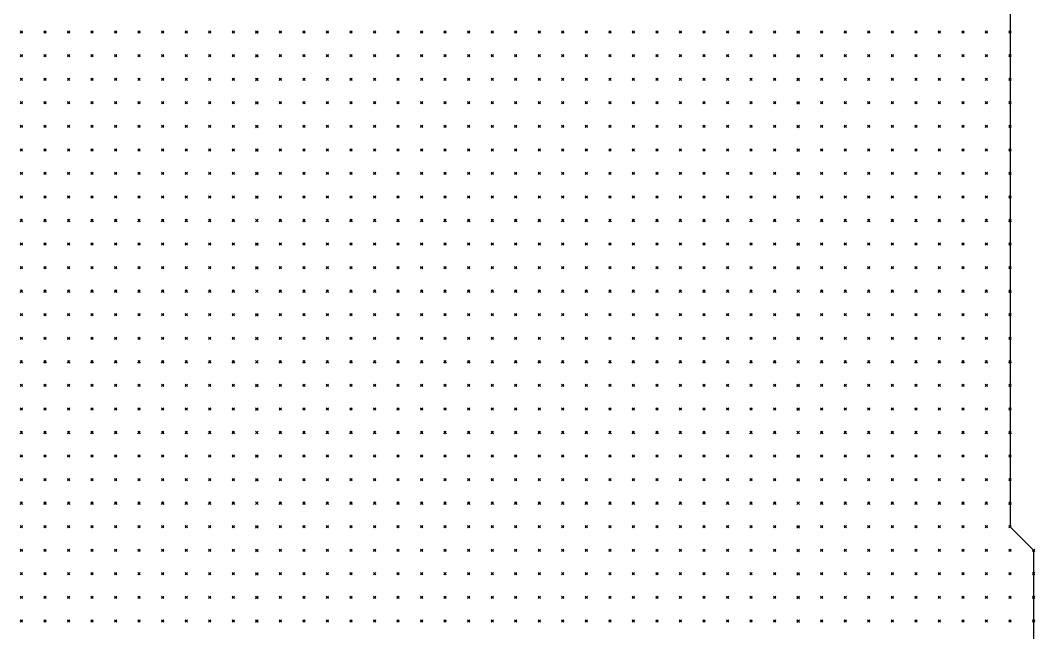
# Model space of a CAD drawing. Header units: metres. Extents: x 441556 to 446409, y 432338 to 461058.
# Drawn here: x 443958 to 444087.3, y 446403.6 to 446481.6 of the extents above; entities that cross this region are included whole.
import ezdxf

# ---------------------------------------------------------------- set-up
doc = ezdxf.new("R2010")
doc.units = ezdxf.units.M
doc.header["$MEASUREMENT"] = 0
doc.header["$PDMODE"] = 35
doc.header["$PDSIZE"] = 0.15
doc.layers.add('DTM-INT_YP', color=121, linetype='Continuous')
doc.layers.add('DTM-NOK-RevN_POINTS', color=91, linetype='Continuous')

msp = doc.modelspace()

# ---------------------------------------------------------------- linework, layer by layer
at = {"layer": 'DTM-INT_YP'}
msp.add_polyline3d([(444084.162, 446483.127, 348.167), (444084.162, 446480.128, 348.291), (444084.162, 446477.128, 348.459), (444084.162, 446474.129, 349.776), (444084.162, 446471.129, 349.832), (444084.162, 446468.13, 349.873), (444084.162, 446465.131, 350.125), (444084.162, 446462.131, 350.145), (444084.162, 446459.132, 350.036), (444084.162, 446456.133, 350.076), (444084.162, 446453.133, 350.631), (444084.162, 446450.134, 350.625), (444084.162, 446447.135, 350.556), (444084.162, 446444.135, 350.509), (444084.162, 446441.136, 350.563), (444084.162, 446438.136, 350.62), (444084.162, 446435.137, 350.521), (444084.162, 446432.138, 350.677), (444084.162, 446429.138, 350.669), (444084.162, 446426.139, 350.589), (444084.162, 446423.14, 350.624), (444084.162, 446420.14, 350.532), (444084.162, 446417.141, 350.64), (444087.161, 446414.142, 350.643), (444087.161, 446411.142, 350.683), (444087.161, 446408.143, 350.594), (444087.161, 446405.144, 350.677), (444087.161, 446402.144, 350.57)], dxfattribs=at)
at = {"layer": 'DTM-NOK-RevN_POINTS'}
for p in [(443958.189, 446480.128, 392.918), (443961.188, 446480.128, 392.894), (443964.187, 446480.128, 392.768), (443967.187, 446480.128, 392.748), (443970.186, 446480.128, 392.679), (443973.185, 446480.128, 392.592), (443976.185, 446480.128, 392.457), (443979.184, 446480.128, 392.079), (443982.183, 446480.128, 391.758), (443985.183, 446480.128, 391.722), (443988.182, 446480.128, 391.711), (443991.181, 446480.128, 391.442), (443994.181, 446480.128, 391.063), (443997.18, 446480.128, 390.657), (444000.18, 446480.128, 390.151), (444003.179, 446480.128, 389.508), (444006.178, 446480.128, 388.953), (444009.178, 446480.128, 388.355), (444012.177, 446480.128, 387.694), (444015.176, 446480.128, 386.816), (444018.176, 446480.128, 385.836), (444021.175, 446480.128, 384.838), (444024.174, 446480.128, 383.627), (444027.174, 446480.128, 382.418), (444030.173, 446480.128, 381.113), (444033.173, 446480.128, 379.796), (444036.172, 446480.128, 378.452), (444039.171, 446480.128, 377.171), (444042.171, 446480.128, 375.74), (444045.17, 446480.128, 374.58), (444048.169, 446480.128, 373.46), (444051.169, 446480.128, 372.303), (444054.168, 446480.128, 371.231), (444057.167, 446480.128, 370.428), (444060.167, 446480.128, 368.692), (444063.166, 446480.128, 366.599), (444066.165, 446480.128, 363.98), (444069.165, 446480.128, 361.211), (444072.164, 446480.128, 352.778), (444075.164, 446480.128, 349.249), (444078.163, 446480.128, 349.383), (444081.162, 446480.128, 349.549), (444084.162, 446480.128, 348.291), (443958.189, 446477.128, 393.565), (443961.188, 446477.128, 393.516), (443964.187, 446477.128, 393.441), (443967.187, 446477.128, 393.421), (443970.186, 446477.128, 393.449), (443973.185, 446477.128, 393.258), (443976.185, 446477.128, 393.189), (443979.184, 446477.128, 392.828), (443982.183, 446477.128, 392.449), (443985.183, 446477.128, 392.673), (443988.182, 446477.128, 392.648), (443991.181, 446477.128, 392.352), (443994.181, 446477.128, 391.901), (443997.18, 446477.128, 391.488), (444000.18, 446477.128, 390.86), (444003.179, 446477.128, 390.312), (444006.178, 446477.128, 389.671), (444009.178, 446477.128, 388.94), (444012.177, 446477.128, 388.236), (444015.176, 446477.128, 387.506), (444018.176, 446477.128, 386.535), (444021.175, 446477.128, 385.404), (444024.174, 446477.128, 384.417), (444027.174, 446477.128, 383.166), (444030.173, 446477.128, 381.791), (444033.173, 446477.128, 380.561), (444036.172, 446477.128, 379.128), (444039.171, 446477.128, 377.726), (444042.171, 446477.128, 376.358), (444045.17, 446477.128, 375.104), (444048.169, 446477.128, 373.965), (444051.169, 446477.128, 372.825), (444054.168, 446477.128, 371.717), (444057.167, 446477.128, 370.888), (444060.167, 446477.128, 368.94), (444063.166, 446477.128, 366.6), (444066.165, 446477.128, 364.249), (444069.165, 446477.128, 361.092), (444072.164, 446477.128, 351.978), (444075.164, 446477.128, 349.212), (444078.163, 446477.128, 349.349), (444081.162, 446477.128, 349.636), (444084.162, 446477.128, 348.459), (443958.189, 446474.129, 394.098), (443961.188, 446474.129, 394.16), (443964.187, 446474.129, 394.066), (443967.187, 446474.129, 394.123), (443970.186, 446474.129, 394.181), (443973.185, 446474.129, 394.075), (443976.185, 446474.129, 393.922), (443979.184, 446474.129, 393.499), (443982.183, 446474.129, 393.203), (443985.183, 446474.129, 393.447), (443988.182, 446474.129, 393.445), (443991.181, 446474.129, 393.144), (443994.181, 446474.129, 392.771), (443997.18, 446474.129, 392.269), (444000.18, 446474.129, 391.785), (444003.179, 446474.129, 391.053), (444006.178, 446474.129, 390.332), (444009.178, 446474.129, 389.549), (444012.177, 446474.129, 388.816), (444015.176, 446474.129, 388.056), (444018.176, 446474.129, 387.216), (444021.175, 446474.129, 386.094), (444024.174, 446474.129, 385.016), (444027.174, 446474.129, 383.592), (444030.173, 446474.129, 382.305), (444033.173, 446474.129, 380.889), (444036.172, 446474.129, 379.575), (444039.171, 446474.129, 378.309), (444042.171, 446474.129, 377.061), (444045.17, 446474.129, 375.796), (444048.169, 446474.129, 374.407), (444051.169, 446474.129, 373.364), (444054.168, 446474.129, 372.386), (444057.167, 446474.129, 371.355), (444060.167, 446474.129, 369.499), (444063.166, 446474.129, 366.036), (444066.165, 446474.129, 363.994), (444069.165, 446474.129, 361.492), (444072.164, 446474.129, 353.94), (444075.164, 446474.129, 349.517), (444078.163, 446474.129, 349.35), (444081.162, 446474.129, 349.624), (444084.162, 446474.129, 349.776), (443958.189, 446471.129, 394.948), (443961.188, 446471.129, 394.974), (443964.187, 446471.129, 394.998), (443967.187, 446471.129, 394.99), (443970.186, 446471.129, 395.059), (443973.185, 446471.129, 394.963), (443976.185, 446471.129, 394.932), (443979.184, 446471.129, 394.413), (443982.183, 446471.129, 394.226), (443985.183, 446471.129, 394.326), (443988.182, 446471.129, 394.158), (443991.181, 446471.129, 393.991), (443994.181, 446471.129, 393.652), (443997.18, 446471.129, 393.216), (444000.18, 446471.129, 392.676), (444003.179, 446471.129, 392.044), (444006.178, 446471.129, 391.251), (444009.178, 446471.129, 390.391), (444012.177, 446471.129, 389.488), (444015.176, 446471.129, 388.674), (444018.176, 446471.129, 387.738), (444021.175, 446471.129, 386.583), (444024.174, 446471.129, 385.426), (444027.174, 446471.129, 384.365), (444030.173, 446471.129, 382.865), (444033.173, 446471.129, 381.443), (444036.172, 446471.129, 380.146), (444039.171, 446471.129, 378.855), (444042.171, 446471.129, 377.765), (444045.17, 446471.129, 376.397), (444048.169, 446471.129, 375.07), (444051.169, 446471.129, 373.959), (444054.168, 446471.129, 373.049), (444057.167, 446471.129, 371.5), (444060.167, 446471.129, 368.891), (444063.166, 446471.129, 366.034), (444066.165, 446471.129, 363.842), (444069.165, 446471.129, 361.668), (444072.164, 446471.129, 355.525), (444075.164, 446471.129, 350.193), (444078.163, 446471.129, 349.706), (444081.162, 446471.129, 349.747), (444084.162, 446471.129, 349.832), (443958.189, 446468.13, 395.72), (443961.188, 446468.13, 395.839), (443964.187, 446468.13, 395.906), (443967.187, 446468.13, 395.942), (443970.186, 446468.13, 396.014), (443973.185, 446468.13, 395.963), (443976.185, 446468.13, 395.839), (443979.184, 446468.13, 395.632), (443982.183, 446468.13, 395.583), (443985.183, 446468.13, 395.478), (443988.182, 446468.13, 395.195), (443991.181, 446468.13, 394.966), (443994.181, 446468.13, 394.532), (443997.18, 446468.13, 394.071), (444000.18, 446468.13, 393.581), (444003.179, 446468.13, 392.948), (444006.178, 446468.13, 392.284), (444009.178, 446468.13, 391.183), (444012.177, 446468.13, 390.096), (444015.176, 446468.13, 389.284), (444018.176, 446468.13, 388.24), (444021.175, 446468.13, 387.143), (444024.174, 446468.13, 385.835), (444027.174, 446468.13, 384.615), (444030.173, 446468.13, 383.377), (444033.173, 446468.13, 381.969), (444036.172, 446468.13, 380.709), (444039.171, 446468.13, 379.332), (444042.171, 446468.13, 378.028), (444045.17, 446468.13, 376.816), (444048.169, 446468.13, 375.656), (444051.169, 446468.13, 374.387), (444054.168, 446468.13, 373.714), (444057.167, 446468.13, 372.265), (444060.167, 446468.13, 369.286), (444063.166, 446468.13, 365.658), (444066.165, 446468.13, 364.437), (444069.165, 446468.13, 362.273), (444072.164, 446468.13, 358.317), (444075.164, 446468.13, 350.69), (444078.163, 446468.13, 349.647), (444081.162, 446468.13, 349.897), (444084.162, 446468.13, 349.873), (443958.189, 446465.131, 396.666), (443961.188, 446465.131, 396.641), (443964.187, 446465.131, 396.769), (443967.187, 446465.131, 396.944), (443970.186, 446465.131, 396.878), (443973.185, 446465.131, 396.942), (443976.185, 446465.131, 396.862), (443979.184, 446465.131, 396.878), (443982.183, 446465.131, 396.783), (443985.183, 446465.131, 396.409), (443988.182, 446465.131, 396.105), (443991.181, 446465.131, 395.861), (443994.181, 446465.131, 395.476), (443997.18, 446465.131, 395.029), (444000.18, 446465.131, 394.633), (444003.179, 446465.131, 393.946), (444006.178, 446465.131, 393.055), (444009.178, 446465.131, 392.086), (444012.177, 446465.131, 390.876), (444015.176, 446465.131, 389.694), (444018.176, 446465.131, 388.686), (444021.175, 446465.131, 387.592), (444024.174, 446465.131, 386.347), (444027.174, 446465.131, 385.171), (444030.173, 446465.131, 383.896), (444033.173, 446465.131, 382.421), (444036.172, 446465.131, 381.067), (444039.171, 446465.131, 379.696), (444042.171, 446465.131, 378.571), (444045.17, 446465.131, 377.264), (444048.169, 446465.131, 376.112), (444051.169, 446465.131, 374.878), (444054.168, 446465.131, 374.035), (444057.167, 446465.131, 372.894), (444060.167, 446465.131, 370.405), (444063.166, 446465.131, 366.583), (444066.165, 446465.131, 364.415), (444069.165, 446465.131, 362.193), (444072.164, 446465.131, 360.428), (444075.164, 446465.131, 351.769), (444078.163, 446465.131, 349.767), (444081.162, 446465.131, 349.87), (444084.162, 446465.131, 350.125), (443958.189, 446462.131, 397.619), (443961.188, 446462.131, 397.65), (443964.187, 446462.131, 397.812), (443967.187, 446462.131, 397.988), (443970.186, 446462.131, 397.862), (443973.185, 446462.131, 397.878), (443976.185, 446462.131, 397.835), (443979.184, 446462.131, 397.846), (443982.183, 446462.131, 397.721), (443985.183, 446462.131, 397.408), (443988.182, 446462.131, 396.984), (443991.181, 446462.131, 396.748), (443994.181, 446462.131, 396.238), (443997.18, 446462.131, 395.989), (444000.18, 446462.131, 395.501), (444003.179, 446462.131, 394.783), (444006.178, 446462.131, 393.945), (444009.178, 446462.131, 392.789), (444012.177, 446462.131, 391.751), (444015.176, 446462.131, 390.607), (444018.176, 446462.131, 389.188), (444021.175, 446462.131, 387.87), (444024.174, 446462.131, 386.75), (444027.174, 446462.131, 385.396), (444030.173, 446462.131, 384.164), (444033.173, 446462.131, 382.921), (444036.172, 446462.131, 381.363), (444039.171, 446462.131, 380.091), (444042.171, 446462.131, 378.861), (444045.17, 446462.131, 377.774), (444048.169, 446462.131, 376.346), (444051.169, 446462.131, 375.537), (444054.168, 446462.131, 374.544), (444057.167, 446462.131, 373.364), (444060.167, 446462.131, 371.732), (444063.166, 446462.131, 366.58), (444066.165, 446462.131, 364.063), (444069.165, 446462.131, 362.076), (444072.164, 446462.131, 359.273), (444075.164, 446462.131, 350.249), (444078.163, 446462.131, 350.105), (444081.162, 446462.131, 350.33), (444084.162, 446462.131, 350.145), (443958.189, 446459.132, 398.753), (443961.188, 446459.132, 398.8), (443964.187, 446459.132, 398.93), (443967.187, 446459.132, 399.024), (443970.186, 446459.132, 399.021), (443973.185, 446459.132, 399.101), (443976.185, 446459.132, 399.024), (443979.184, 446459.132, 398.819), (443982.183, 446459.132, 398.816), (443985.183, 446459.132, 398.471), (443988.182, 446459.132, 398.065), (443991.181, 446459.132, 397.717), (443994.181, 446459.132, 397.468), (443997.18, 446459.132, 397.064), (444000.18, 446459.132, 396.592), (444003.179, 446459.132, 395.969), (444006.178, 446459.132, 395.046), (444009.178, 446459.132, 393.928), (444012.177, 446459.132, 392.73), (444015.176, 446459.132, 391.213), (444018.176, 446459.132, 389.849), (444021.175, 446459.132, 388.41), (444024.174, 446459.132, 387.134), (444027.174, 446459.132, 385.858), (444030.173, 446459.132, 384.503), (444033.173, 446459.132, 383.253), (444036.172, 446459.132, 381.91), (444039.171, 446459.132, 380.409), (444042.171, 446459.132, 379.301), (444045.17, 446459.132, 378.156), (444048.169, 446459.132, 376.879), (444051.169, 446459.132, 375.642), (444054.168, 446459.132, 374.324), (444057.167, 446459.132, 372.51), (444060.167, 446459.132, 370.322), (444063.166, 446459.132, 366.465), (444066.165, 446459.132, 364.463), (444069.165, 446459.132, 361.88), (444072.164, 446459.132, 358.377), (444075.164, 446459.132, 351.89), (444078.163, 446459.132, 350.202), (444081.162, 446459.132, 350.117), (444084.162, 446459.132, 350.036), (443958.189, 446456.133, 399.939), (443961.188, 446456.133, 399.973), (443964.187, 446456.133, 399.927), (443967.187, 446456.133, 400.06), (443970.186, 446456.133, 400.246), (443973.185, 446456.133, 400.285), (443976.185, 446456.133, 400.129), (443979.184, 446456.133, 400.028), (443982.183, 446456.133, 399.95), (443985.183, 446456.133, 399.655), (443988.182, 446456.133, 399.447), (443991.181, 446456.133, 398.995), (443994.181, 446456.133, 398.812), (443997.18, 446456.133, 398.399), (444000.18, 446456.133, 397.802), (444003.179, 446456.133, 397.052), (444006.178, 446456.133, 395.932), (444009.178, 446456.133, 394.899), (444012.177, 446456.133, 393.623), (444015.176, 446456.133, 392.075), (444018.176, 446456.133, 390.556), (444021.175, 446456.133, 389.238), (444024.174, 446456.133, 387.526), (444027.174, 446456.133, 386.225), (444030.173, 446456.133, 384.768), (444033.173, 446456.133, 383.638), (444036.172, 446456.133, 382.346), (444039.171, 446456.133, 381.022), (444042.171, 446456.133, 379.854), (444045.17, 446456.133, 378.387), (444048.169, 446456.133, 377.059), (444051.169, 446456.133, 375.922), (444054.168, 446456.133, 374.132), (444057.167, 446456.133, 371.893), (444060.167, 446456.133, 368.584), (444063.166, 446456.133, 366.824), (444066.165, 446456.133, 364.564), (444069.165, 446456.133, 362.031), (444072.164, 446456.133, 358.172), (444075.164, 446456.133, 352.768), (444078.163, 446456.133, 350.199), (444081.162, 446456.133, 350.123), (444084.162, 446456.133, 350.076), (443958.189, 446453.133, 400.642), (443961.188, 446453.133, 400.964), (443964.187, 446453.133, 401.054), (443967.187, 446453.133, 401.048), (443970.186, 446453.133, 401.082), (443973.185, 446453.133, 401.307), (443976.185, 446453.133, 401.312), (443979.184, 446453.133, 401.34), (443982.183, 446453.133, 401.245), (443985.183, 446453.133, 400.873), (443988.182, 446453.133, 400.667), (443991.181, 446453.133, 400.334), (443994.181, 446453.133, 400.003), (443997.18, 446453.133, 399.594), (444000.18, 446453.133, 398.958), (444003.179, 446453.133, 398.131), (444006.178, 446453.133, 397.062), (444009.178, 446453.133, 395.854), (444012.177, 446453.133, 394.522), (444015.176, 446453.133, 392.638), (444018.176, 446453.133, 391.157), (444021.175, 446453.133, 389.648), (444024.174, 446453.133, 388.038), (444027.174, 446453.133, 386.661), (444030.173, 446453.133, 385.185), (444033.173, 446453.133, 383.995), (444036.172, 446453.133, 382.543), (444039.171, 446453.133, 381.255), (444042.171, 446453.133, 380.329), (444045.17, 446453.133, 378.596), (444048.169, 446453.133, 377.301), (444051.169, 446453.133, 376.212), (444054.168, 446453.133, 373.54), (444057.167, 446453.133, 371.762), (444060.167, 446453.133, 369.198), (444063.166, 446453.133, 367.14), (444066.165, 446453.133, 363.739), (444069.165, 446453.133, 359.807), (444072.164, 446453.133, 358.852), (444075.164, 446453.133, 352.969), (444078.163, 446453.133, 350.385), (444081.162, 446453.133, 350.19), (444084.162, 446453.133, 350.631), (443958.189, 446450.134, 401.879), (443961.188, 446450.134, 402.115), (443964.187, 446450.134, 402.322), (443967.187, 446450.134, 402.443), (443970.186, 446450.134, 402.512), (443973.185, 446450.134, 402.577), (443976.185, 446450.134, 402.603), (443979.184, 446450.134, 402.531), (443982.183, 446450.134, 402.35), (443985.183, 446450.134, 402.398), (443988.182, 446450.134, 401.976), (443991.181, 446450.134, 401.601), (443994.181, 446450.134, 401.231), (443997.18, 446450.134, 400.773), (444000.18, 446450.134, 400.272), (444003.179, 446450.134, 399.484), (444006.178, 446450.134, 398.303), (444009.178, 446450.134, 396.942), (444012.177, 446450.134, 395.229), (444015.176, 446450.134, 393.4), (444018.176, 446450.134, 391.871), (444021.175, 446450.134, 390.303), (444024.174, 446450.134, 388.573), (444027.174, 446450.134, 387.117), (444030.173, 446450.134, 385.501), (444033.173, 446450.134, 384.171), (444036.172, 446450.134, 382.902), (444039.171, 446450.134, 381.598), (444042.171, 446450.134, 380.364), (444045.17, 446450.134, 379.022), (444048.169, 446450.134, 377.428), (444051.169, 446450.134, 376.115), (444054.168, 446450.134, 374.287), (444057.167, 446450.134, 371.902), (444060.167, 446450.134, 369.308), (444063.166, 446450.134, 366.473), (444066.165, 446450.134, 364.143), (444069.165, 446450.134, 359.976), (444072.164, 446450.134, 359.277), (444075.164, 446450.134, 352.696), (444078.163, 446450.134, 350.326), (444081.162, 446450.134, 350.275), (444084.162, 446450.134, 350.625), (443958.189, 446447.135, 403.11), (443961.188, 446447.135, 403.442), (443964.187, 446447.135, 403.61), (443967.187, 446447.135, 403.735), (443970.186, 446447.135, 403.923), (443973.185, 446447.135, 403.892), (443976.185, 446447.135, 404.002), (443979.184, 446447.135, 403.905), (443982.183, 446447.135, 403.931), (443985.183, 446447.135, 403.84), (443988.182, 446447.135, 403.665), (443991.181, 446447.135, 403.319), (443994.181, 446447.135, 402.813), (443997.18, 446447.135, 402.142), (444000.18, 446447.135, 401.542), (444003.179, 446447.135, 400.593), (444006.178, 446447.135, 399.37), (444009.178, 446447.135, 397.8), (444012.177, 446447.135, 396.199), (444015.176, 446447.135, 394.324), (444018.176, 446447.135, 392.46), (444021.175, 446447.135, 390.809), (444024.174, 446447.135, 388.898), (444027.174, 446447.135, 387.254), (444030.173, 446447.135, 385.942), (444033.173, 446447.135, 384.626), (444036.172, 446447.135, 383.268), (444039.171, 446447.135, 381.821), (444042.171, 446447.135, 380.499), (444045.17, 446447.135, 379.207), (444048.169, 446447.135, 378.106), (444051.169, 446447.135, 376.599), (444054.168, 446447.135, 374.209), (444057.167, 446447.135, 371.823), (444060.167, 446447.135, 369.233), (444063.166, 446447.135, 366.616), (444066.165, 446447.135, 363.588), (444069.165, 446447.135, 361.075), (444072.164, 446447.135, 359.733), (444075.164, 446447.135, 352.96), (444078.163, 446447.135, 350.291), (444081.162, 446447.135, 350.34), (444084.162, 446447.135, 350.556), (443958.189, 446444.135, 404.432), (443961.188, 446444.135, 404.674), (443964.187, 446444.135, 404.768), (443967.187, 446444.135, 404.932), (443970.186, 446444.135, 405.424), (443973.185, 446444.135, 405.378), (443976.185, 446444.135, 405.566), (443979.184, 446444.135, 405.481), (443982.183, 446444.135, 405.495), (443985.183, 446444.135, 405.246), (443988.182, 446444.135, 405.122), (443991.181, 446444.135, 404.758), (443994.181, 446444.135, 404.313), (443997.18, 446444.135, 403.624), (444000.18, 446444.135, 402.697), (444003.179, 446444.135, 401.466), (444006.178, 446444.135, 400.318), (444009.178, 446444.135, 398.817), (444012.177, 446444.135, 397.131), (444015.176, 446444.135, 395.07), (444018.176, 446444.135, 393.418), (444021.175, 446444.135, 391.812), (444024.174, 446444.135, 389.559), (444027.174, 446444.135, 388.025), (444030.173, 446444.135, 386.371), (444033.173, 446444.135, 384.796), (444036.172, 446444.135, 383.54), (444039.171, 446444.135, 382.323), (444042.171, 446444.135, 380.928), (444045.17, 446444.135, 379.568), (444048.169, 446444.135, 378.215), (444051.169, 446444.135, 376.523), (444054.168, 446444.135, 374.661), (444057.167, 446444.135, 372.025), (444060.167, 446444.135, 369.634), (444063.166, 446444.135, 366.54), (444066.165, 446444.135, 364.038), (444069.165, 446444.135, 360.637), (444072.164, 446444.135, 359.647), (444075.164, 446444.135, 354.136), (444078.163, 446444.135, 350.694), (444081.162, 446444.135, 350.361), (444084.162, 446444.135, 350.509), (443958.189, 446441.136, 405.69), (443961.188, 446441.136, 406.036), (443964.187, 446441.136, 406.421), (443967.187, 446441.136, 406.572), (443970.186, 446441.136, 406.976), (443973.185, 446441.136, 407.01), (443976.185, 446441.136, 407.182), (443979.184, 446441.136, 407.252), (443982.183, 446441.136, 407.247), (443985.183, 446441.136, 406.973), (443988.182, 446441.136, 406.72), (443991.181, 446441.136, 406.348), (443994.181, 446441.136, 405.825), (443997.18, 446441.136, 405.083), (444000.18, 446441.136, 404.114), (444003.179, 446441.136, 402.813), (444006.178, 446441.136, 401.428), (444009.178, 446441.136, 399.578), (444012.177, 446441.136, 397.869), (444015.176, 446441.136, 395.742), (444018.176, 446441.136, 393.915), (444021.175, 446441.136, 391.93), (444024.174, 446441.136, 390.153), (444027.174, 446441.136, 388.453), (444030.173, 446441.136, 386.918), (444033.173, 446441.136, 385.295), (444036.172, 446441.136, 383.934), (444039.171, 446441.136, 382.649), (444042.171, 446441.136, 381.3), (444045.17, 446441.136, 379.96), (444048.169, 446441.136, 378.668), (444051.169, 446441.136, 376.876), (444054.168, 446441.136, 374.459), (444057.167, 446441.136, 372.203), (444060.167, 446441.136, 369.331), (444063.166, 446441.136, 366.709), (444066.165, 446441.136, 363.944), (444069.165, 446441.136, 362.088), (444072.164, 446441.136, 360.805), (444075.164, 446441.136, 355.976), (444078.163, 446441.136, 351.115), (444081.162, 446441.136, 350.399), (444084.162, 446441.136, 350.563), (443958.189, 446438.136, 407.099), (443961.188, 446438.136, 407.553), (443964.187, 446438.136, 407.995), (443967.187, 446438.136, 408.269), (443970.186, 446438.136, 408.643), (443973.185, 446438.136, 408.724), (443976.185, 446438.136, 408.951), (443979.184, 446438.136, 408.996), (443982.183, 446438.136, 408.973), (443985.183, 446438.136, 408.677), (443988.182, 446438.136, 408.466), (443991.181, 446438.136, 408.08), (443994.181, 446438.136, 407.405), (443997.18, 446438.136, 406.512), (444000.18, 446438.136, 405.344), (444003.179, 446438.136, 403.994), (444006.178, 446438.136, 402.506), (444009.178, 446438.136, 400.76), (444012.177, 446438.136, 398.817), (444015.176, 446438.136, 396.608), (444018.176, 446438.136, 394.521), (444021.175, 446438.136, 392.599), (444024.174, 446438.136, 390.73), (444027.174, 446438.136, 389.048), (444030.173, 446438.136, 387.346), (444033.173, 446438.136, 385.711), (444036.172, 446438.136, 384.276), (444039.171, 446438.136, 383.099), (444042.171, 446438.136, 381.639), (444045.17, 446438.136, 380.132), (444048.169, 446438.136, 378.873), (444051.169, 446438.136, 377.188), (444054.168, 446438.136, 374.541), (444057.167, 446438.136, 371.813), (444060.167, 446438.136, 369.818), (444063.166, 446438.136, 367.325), (444066.165, 446438.136, 364.949), (444069.165, 446438.136, 362.47), (444072.164, 446438.136, 361.205), (444075.164, 446438.136, 356.127), (444078.163, 446438.136, 351.645), (444081.162, 446438.136, 350.528), (444084.162, 446438.136, 350.62), (443958.189, 446435.137, 408.679), (443961.188, 446435.137, 409.236), (443964.187, 446435.137, 409.61), (443967.187, 446435.137, 410.148), (443970.186, 446435.137, 410.326), (443973.185, 446435.137, 410.576), (443976.185, 446435.137, 410.768), (443979.184, 446435.137, 410.897), (443982.183, 446435.137, 411.048), (443985.183, 446435.137, 410.592), (443988.182, 446435.137, 410.205), (443991.181, 446435.137, 409.765), (443994.181, 446435.137, 409.047), (443997.18, 446435.137, 407.924), (444000.18, 446435.137, 406.455), (444003.179, 446435.137, 405.205), (444006.178, 446435.137, 403.608), (444009.178, 446435.137, 401.712), (444012.177, 446435.137, 399.726), (444015.176, 446435.137, 397.444), (444018.176, 446435.137, 395.37), (444021.175, 446435.137, 392.987), (444024.174, 446435.137, 391.444), (444027.174, 446435.137, 389.729), (444030.173, 446435.137, 387.901), (444033.173, 446435.137, 386.272), (444036.172, 446435.137, 384.723), (444039.171, 446435.137, 383.458), (444042.171, 446435.137, 382.042), (444045.17, 446435.137, 380.429), (444048.169, 446435.137, 379.018), (444051.169, 446435.137, 377.348), (444054.168, 446435.137, 375.097), (444057.167, 446435.137, 372.368), (444060.167, 446435.137, 369.744), (444063.166, 446435.137, 367.122), (444066.165, 446435.137, 364.911), (444069.165, 446435.137, 363.126), (444072.164, 446435.137, 361.277), (444075.164, 446435.137, 356.569), (444078.163, 446435.137, 352.275), (444081.162, 446435.137, 351.339), (444084.162, 446435.137, 350.521), (443958.189, 446432.138, 410.203), (443961.188, 446432.138, 410.864), (443964.187, 446432.138, 411.393), (443967.187, 446432.138, 412.129), (443970.186, 446432.138, 412.223), (443973.185, 446432.138, 412.489), (443976.185, 446432.138, 412.41), (443979.184, 446432.138, 412.685), (443982.183, 446432.138, 412.704), (443985.183, 446432.138, 412.417), (443988.182, 446432.138, 412.085), (443991.181, 446432.138, 411.244), (443994.181, 446432.138, 410.626), (443997.18, 446432.138, 409.528), (444000.18, 446432.138, 407.934), (444003.179, 446432.138, 406.188), (444006.178, 446432.138, 404.275), (444009.178, 446432.138, 402.554), (444012.177, 446432.138, 400.485), (444015.176, 446432.138, 398.444), (444018.176, 446432.138, 396.117), (444021.175, 446432.138, 393.863), (444024.174, 446432.138, 391.989), (444027.174, 446432.138, 390.266), (444030.173, 446432.138, 388.34), (444033.173, 446432.138, 386.689), (444036.172, 446432.138, 385.063), (444039.171, 446432.138, 383.772), (444042.171, 446432.138, 382.35), (444045.17, 446432.138, 380.902), (444048.169, 446432.138, 379.414), (444051.169, 446432.138, 377.772), (444054.168, 446432.138, 375.619), (444057.167, 446432.138, 372.18), (444060.167, 446432.138, 370.009), (444063.166, 446432.138, 367.846), (444066.165, 446432.138, 365.53), (444069.165, 446432.138, 363.424), (444072.164, 446432.138, 361.856), (444075.164, 446432.138, 355.876), (444078.163, 446432.138, 352.79), (444081.162, 446432.138, 350.657), (444084.162, 446432.138, 350.677), (443958.189, 446429.138, 411.997), (443961.188, 446429.138, 412.648), (443964.187, 446429.138, 413.27), (443967.187, 446429.138, 414.167), (443970.186, 446429.138, 414.319), (443973.185, 446429.138, 414.36), (443976.185, 446429.138, 414.697), (443979.184, 446429.138, 414.799), (443982.183, 446429.138, 414.695), (443985.183, 446429.138, 414.514), (443988.182, 446429.138, 413.963), (443991.181, 446429.138, 413.103), (443994.181, 446429.138, 412.009), (443997.18, 446429.138, 410.897), (444000.18, 446429.138, 409.204), (444003.179, 446429.138, 407.288), (444006.178, 446429.138, 405.15), (444009.178, 446429.138, 403.296), (444012.177, 446429.138, 401.322), (444015.176, 446429.138, 399.311), (444018.176, 446429.138, 396.892), (444021.175, 446429.138, 394.539), (444024.174, 446429.138, 392.681), (444027.174, 446429.138, 390.667), (444030.173, 446429.138, 388.835), (444033.173, 446429.138, 387.145), (444036.172, 446429.138, 385.35), (444039.171, 446429.138, 384.118), (444042.171, 446429.138, 382.595), (444045.17, 446429.138, 381.14), (444048.169, 446429.138, 379.812), (444051.169, 446429.138, 378.031), (444054.168, 446429.138, 376.123), (444057.167, 446429.138, 372.554), (444060.167, 446429.138, 370.719), (444063.166, 446429.138, 367.827), (444066.165, 446429.138, 364.932), (444069.165, 446429.138, 363.053), (444072.164, 446429.138, 361.572), (444075.164, 446429.138, 355.241), (444078.163, 446429.138, 353.54), (444081.162, 446429.138, 350.568), (444084.162, 446429.138, 350.669), (443958.189, 446426.139, 413.764), (443961.188, 446426.139, 414.47), (443964.187, 446426.139, 415.5), (443967.187, 446426.139, 415.75), (443970.186, 446426.139, 416.122), (443973.185, 446426.139, 416.474), (443976.185, 446426.139, 416.927), (443979.184, 446426.139, 417.14), (443982.183, 446426.139, 416.905), (443985.183, 446426.139, 416.538), (443988.182, 446426.139, 415.83), (443991.181, 446426.139, 414.682), (443994.181, 446426.139, 413.377), (443997.18, 446426.139, 411.895), (444000.18, 446426.139, 410.112), (444003.179, 446426.139, 408.144), (444006.178, 446426.139, 406.173), (444009.178, 446426.139, 403.986), (444012.177, 446426.139, 401.989), (444015.176, 446426.139, 399.779), (444018.176, 446426.139, 397.537), (444021.175, 446426.139, 395.158), (444024.174, 446426.139, 393.34), (444027.174, 446426.139, 390.852), (444030.173, 446426.139, 389.615), (444033.173, 446426.139, 387.775), (444036.172, 446426.139, 386.01), (444039.171, 446426.139, 384.275), (444042.171, 446426.139, 383.076), (444045.17, 446426.139, 381.578), (444048.169, 446426.139, 379.857), (444051.169, 446426.139, 378.004), (444054.168, 446426.139, 375.718), (444057.167, 446426.139, 372.423), (444060.167, 446426.139, 370.273), (444063.166, 446426.139, 367.762), (444066.165, 446426.139, 364.858), (444069.165, 446426.139, 363.017), (444072.164, 446426.139, 361.752), (444075.164, 446426.139, 354.516), (444078.163, 446426.139, 352.456), (444081.162, 446426.139, 350.845), (444084.162, 446426.139, 350.589), (443958.189, 446423.14, 415.7), (443961.188, 446423.14, 416.687), (443964.187, 446423.14, 417.082), (443967.187, 446423.14, 417.73), (443970.186, 446423.14, 418.13), (443973.185, 446423.14, 418.607), (443976.185, 446423.14, 419.025), (443979.184, 446423.14, 419.193), (443982.183, 446423.14, 418.974), (443985.183, 446423.14, 418.587), (443988.182, 446423.14, 417.613), (443991.181, 446423.14, 416.085), (443994.181, 446423.14, 414.463), (443997.18, 446423.14, 412.841), (444000.18, 446423.14, 410.81), (444003.179, 446423.14, 408.765), (444006.178, 446423.14, 406.805), (444009.178, 446423.14, 404.557), (444012.177, 446423.14, 402.676), (444015.176, 446423.14, 400.658), (444018.176, 446423.14, 398.298), (444021.175, 446423.14, 396.097), (444024.174, 446423.14, 393.781), (444027.174, 446423.14, 391.856), (444030.173, 446423.14, 389.907), (444033.173, 446423.14, 388.174), (444036.172, 446423.14, 386.469), (444039.171, 446423.14, 384.615), (444042.171, 446423.14, 383.503), (444045.17, 446423.14, 382.041), (444048.169, 446423.14, 380.486), (444051.169, 446423.14, 378.268), (444054.168, 446423.14, 375.585), (444057.167, 446423.14, 372.937), (444060.167, 446423.14, 370.205), (444063.166, 446423.14, 367.909), (444066.165, 446423.14, 365.025), (444069.165, 446423.14, 362.163), (444072.164, 446423.14, 359.682), (444075.164, 446423.14, 354.1), (444078.163, 446423.14, 352.456), (444081.162, 446423.14, 350.511), (444084.162, 446423.14, 350.624), (443958.189, 446420.14, 417.53), (443961.188, 446420.14, 418.644), (443964.187, 446420.14, 419.109), (443967.187, 446420.14, 419.972), (443970.186, 446420.14, 420.502), (443973.185, 446420.14, 421.042), (443976.185, 446420.14, 421.059), (443979.184, 446420.14, 420.35), (443982.183, 446420.14, 420.217), (443985.183, 446420.14, 419.985), (443988.182, 446420.14, 419.019), (443991.181, 446420.14, 417.147), (443994.181, 446420.14, 415.346), (443997.18, 446420.14, 413.853), (444000.18, 446420.14, 411.772), (444003.179, 446420.14, 409.463), (444006.178, 446420.14, 407.242), (444009.178, 446420.14, 405.32), (444012.177, 446420.14, 403.18), (444015.176, 446420.14, 401.098), (444018.176, 446420.14, 398.709), (444021.175, 446420.14, 396.435), (444024.174, 446420.14, 394.24), (444027.174, 446420.14, 392.302), (444030.173, 446420.14, 390.416), (444033.173, 446420.14, 388.583), (444036.172, 446420.14, 387.011), (444039.171, 446420.14, 385.11), (444042.171, 446420.14, 383.737), (444045.17, 446420.14, 382.151), (444048.169, 446420.14, 380.865), (444051.169, 446420.14, 378.794), (444054.168, 446420.14, 375.913), (444057.167, 446420.14, 373.205), (444060.167, 446420.14, 370.605), (444063.166, 446420.14, 367.927), (444066.165, 446420.14, 364.917), (444069.165, 446420.14, 361.821), (444072.164, 446420.14, 359.378), (444075.164, 446420.14, 353.875), (444078.163, 446420.14, 352.99), (444081.162, 446420.14, 350.657), (444084.162, 446420.14, 350.532), (443958.189, 446417.141, 418.499), (443961.188, 446417.141, 419.342), (443964.187, 446417.141, 420.132), (443967.187, 446417.141, 420.811), (443970.186, 446417.141, 421.56), (443973.185, 446417.141, 422.139), (443976.185, 446417.141, 422.34), (443979.184, 446417.141, 421.139), (443982.183, 446417.141, 420.715), (443985.183, 446417.141, 420.641), (443988.182, 446417.141, 419.786), (443991.181, 446417.141, 417.918), (443994.181, 446417.141, 416.04), (443997.18, 446417.141, 414.595), (444000.18, 446417.141, 412.381), (444003.179, 446417.141, 410.089), (444006.178, 446417.141, 407.868), (444009.178, 446417.141, 405.657), (444012.177, 446417.141, 403.501), (444015.176, 446417.141, 401.396), (444018.176, 446417.141, 399.038), (444021.175, 446417.141, 396.981), (444024.174, 446417.141, 394.891), (444027.174, 446417.141, 392.962), (444030.173, 446417.141, 390.937), (444033.173, 446417.141, 389.185), (444036.172, 446417.141, 387.391), (444039.171, 446417.141, 385.898), (444042.171, 446417.141, 384.216), (444045.17, 446417.141, 382.721), (444048.169, 446417.141, 381.311), (444051.169, 446417.141, 379.082), (444054.168, 446417.141, 375.918), (444057.167, 446417.141, 373.502), (444060.167, 446417.141, 371.106), (444063.166, 446417.141, 368.073), (444066.165, 446417.141, 365.103), (444069.165, 446417.141, 362.65), (444072.164, 446417.141, 359.905), (444075.164, 446417.141, 354.343), (444078.163, 446417.141, 353.391), (444081.162, 446417.141, 351.161), (444084.162, 446417.141, 350.64), (443958.189, 446414.142, 420.652), (443961.188, 446414.142, 421.735), (443964.187, 446414.142, 422.179), (443967.187, 446414.142, 422.202), (443970.186, 446414.142, 422.839), (443973.185, 446414.142, 422.664), (443976.185, 446414.142, 422.764), (443979.184, 446414.142, 422.596), (443982.183, 446414.142, 422.007), (443985.183, 446414.142, 421.486), (443988.182, 446414.142, 420.264), (443991.181, 446414.142, 418.401), (443994.181, 446414.142, 416.653), (443997.18, 446414.142, 414.935), (444000.18, 446414.142, 412.665), (444003.179, 446414.142, 410.149), (444006.178, 446414.142, 407.997), (444009.178, 446414.142, 405.991), (444012.177, 446414.142, 403.821), (444015.176, 446414.142, 401.713), (444018.176, 446414.142, 399.462), (444021.175, 446414.142, 397.472), (444024.174, 446414.142, 395.291), (444027.174, 446414.142, 393.322), (444030.173, 446414.142, 391.273), (444033.173, 446414.142, 389.602), (444036.172, 446414.142, 387.931), (444039.171, 446414.142, 386.449), (444042.171, 446414.142, 384.806), (444045.17, 446414.142, 382.836), (444048.169, 446414.142, 381.321), (444051.169, 446414.142, 378.558), (444054.168, 446414.142, 376.13), (444057.167, 446414.142, 373.455), (444060.167, 446414.142, 371.372), (444063.166, 446414.142, 368.036), (444066.165, 446414.142, 365.277), (444069.165, 446414.142, 361.32), (444072.164, 446414.142, 360.149), (444075.164, 446414.142, 354.539), (444078.163, 446414.142, 353.217), (444081.162, 446414.142, 351.448), (444084.162, 446414.142, 350.741), (444087.161, 446414.142, 350.643), (443958.189, 446411.142, 422.549), (443961.188, 446411.142, 423.705), (443964.187, 446411.142, 424.659), (443967.187, 446411.142, 425.062), (443970.186, 446411.142, 425.229), (443973.185, 446411.142, 424.361), (443976.185, 446411.142, 423.685), (443979.184, 446411.142, 423.476), (443982.183, 446411.142, 423.239), (443985.183, 446411.142, 422.85), (443988.182, 446411.142, 421.004), (443991.181, 446411.142, 418.933), (443994.181, 446411.142, 416.914), (443997.18, 446411.142, 415.084), (444000.18, 446411.142, 412.806), (444003.179, 446411.142, 410.521), (444006.178, 446411.142, 408.125), (444009.178, 446411.142, 406.27), (444012.177, 446411.142, 404.123), (444015.176, 446411.142, 402.04), (444018.176, 446411.142, 399.809), (444021.175, 446411.142, 397.782), (444024.174, 446411.142, 395.442), (444027.174, 446411.142, 393.651), (444030.173, 446411.142, 391.765), (444033.173, 446411.142, 389.874), (444036.172, 446411.142, 388.268), (444039.171, 446411.142, 386.673), (444042.171, 446411.142, 384.737), (444045.17, 446411.142, 382.727), (444048.169, 446411.142, 380.758), (444051.169, 446411.142, 377.831), (444054.168, 446411.142, 375.508), (444057.167, 446411.142, 373.162), (444060.167, 446411.142, 371.425), (444063.166, 446411.142, 367.933), (444066.165, 446411.142, 364.918), (444069.165, 446411.142, 362.007), (444072.164, 446411.142, 360.593), (444075.164, 446411.142, 355.411), (444078.163, 446411.142, 353.636), (444081.162, 446411.142, 352.426), (444084.162, 446411.142, 350.718), (444087.161, 446411.142, 350.683), (443958.189, 446408.143, 424.231), (443961.188, 446408.143, 425.565), (443964.187, 446408.143, 426.552), (443967.187, 446408.143, 426.897), (443970.186, 446408.143, 426.476), (443973.185, 446408.143, 425.164), (443976.185, 446408.143, 424.413), (443979.184, 446408.143, 424.175), (443982.183, 446408.143, 423.737), (443985.183, 446408.143, 423.478), (443988.182, 446408.143, 421.421), (443991.181, 446408.143, 419.087), (443994.181, 446408.143, 417.222), (443997.18, 446408.143, 415.017), (444000.18, 446408.143, 413.151), (444003.179, 446408.143, 410.654), (444006.178, 446408.143, 408.272), (444009.178, 446408.143, 406.195), (444012.177, 446408.143, 404.238), (444015.176, 446408.143, 402.104), (444018.176, 446408.143, 399.921), (444021.175, 446408.143, 398.033), (444024.174, 446408.143, 395.817), (444027.174, 446408.143, 394.062), (444030.173, 446408.143, 392.163), (444033.173, 446408.143, 390.486), (444036.172, 446408.143, 388.735), (444039.171, 446408.143, 386.935), (444042.171, 446408.143, 384.57), (444045.17, 446408.143, 382.374), (444048.169, 446408.143, 380.052), (444051.169, 446408.143, 377.253), (444054.168, 446408.143, 374.268), (444057.167, 446408.143, 372.108), (444060.167, 446408.143, 369.918), (444063.166, 446408.143, 367.297), (444066.165, 446408.143, 365.069), (444069.165, 446408.143, 363.019), (444072.164, 446408.143, 360.972), (444075.164, 446408.143, 355.858), (444078.163, 446408.143, 354.377), (444081.162, 446408.143, 352.759), (444084.162, 446408.143, 350.596), (444087.161, 446408.143, 350.594), (443958.189, 446405.144, 425.917), (443961.188, 446405.144, 427.332), (443964.187, 446405.144, 428.188), (443967.187, 446405.144, 428.073), (443970.186, 446405.144, 427.643), (443973.185, 446405.144, 426.298), (443976.185, 446405.144, 425.568), (443979.184, 446405.144, 424.946), (443982.183, 446405.144, 424.278), (443985.183, 446405.144, 423.785), (443988.182, 446405.144, 421.541), (443991.181, 446405.144, 419.336), (443994.181, 446405.144, 417.305), (443997.18, 446405.144, 415.33), (444000.18, 446405.144, 413.37), (444003.179, 446405.144, 410.715), (444006.178, 446405.144, 408.61), (444009.178, 446405.144, 406.237), (444012.177, 446405.144, 403.992), (444015.176, 446405.144, 402.023), (444018.176, 446405.144, 399.831), (444021.175, 446405.144, 397.842), (444024.174, 446405.144, 395.966), (444027.174, 446405.144, 394.183), (444030.173, 446405.144, 392.449), (444033.173, 446405.144, 390.592), (444036.172, 446405.144, 388.815), (444039.171, 446405.144, 386.732), (444042.171, 446405.144, 384.509), (444045.17, 446405.144, 382.18), (444048.169, 446405.144, 380.036), (444051.169, 446405.144, 377.097), (444054.168, 446405.144, 373.276), (444057.167, 446405.144, 370.803), (444060.167, 446405.144, 368.788), (444063.166, 446405.144, 367.368), (444066.165, 446405.144, 365.587), (444069.165, 446405.144, 363.579), (444072.164, 446405.144, 361.579), (444075.164, 446405.144, 356.678), (444078.163, 446405.144, 354.577), (444081.162, 446405.144, 353.023), (444084.162, 446405.144, 350.569), (444087.161, 446405.144, 350.677)]:
    msp.add_point(p, dxfattribs=at)

doc.saveas('drawing.dxf')
